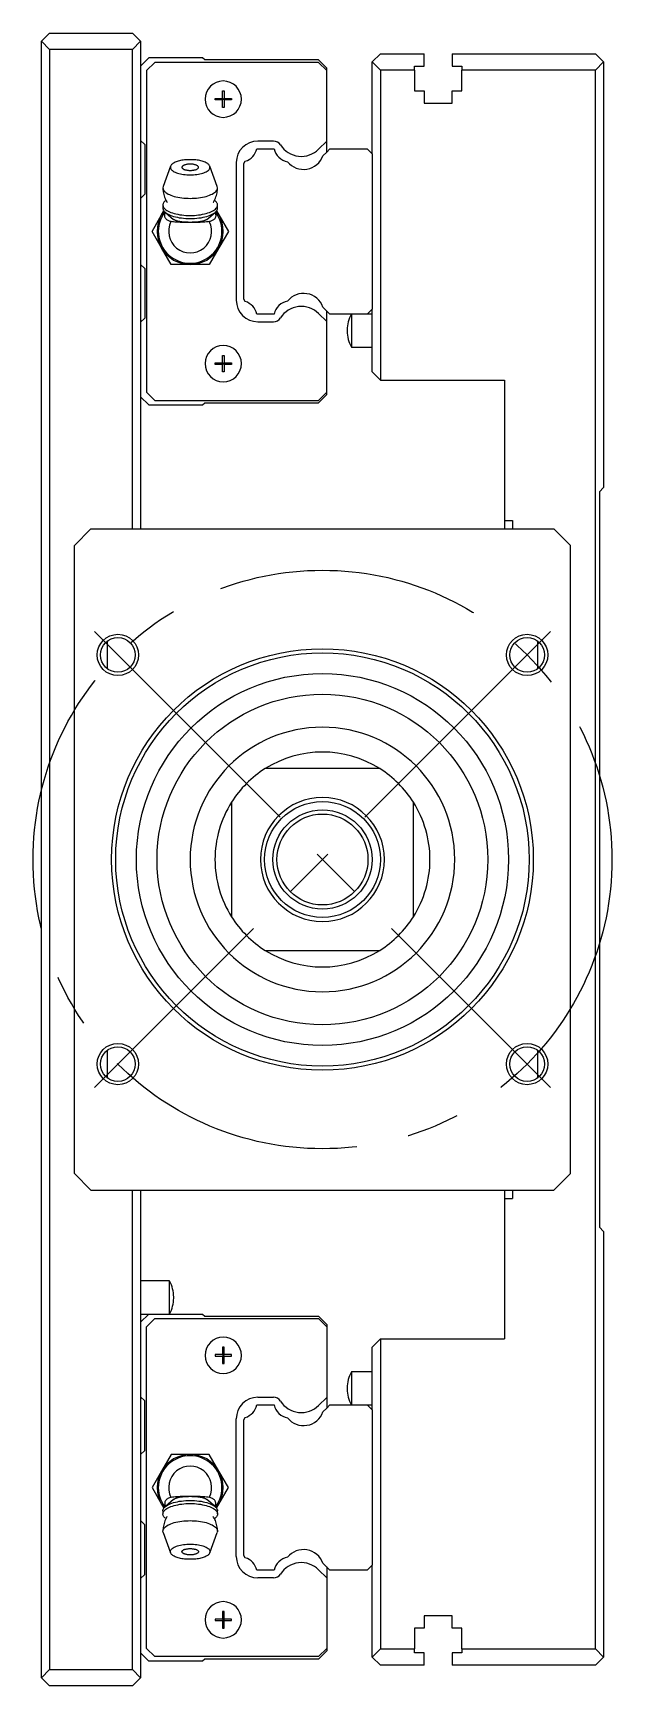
# Model space of a CAD drawing. Extents: x -10 to 959, y -321 to 120.
# Drawn here: x 888.8 to 958.8, y -100 to 100 of the extents above; entities that cross this region are included whole.
import ezdxf

# ---------------------------------------------------------------- set-up
doc = ezdxf.new("R2010")
doc.units = 0
doc.linetypes.add('CENTER', pattern=[50.8, 31.75, -6.35, 6.35, -6.35])
doc.layers.get('0').update_dxf_attribs({"linetype": 'CONTINUOUS'})
doc.layers.add('CENTER', color=1, linetype='CENTER')

msp = doc.modelspace()

# ---------------------------------------------------------------- linework, layer by layer
at = {"color": 7, "linetype": 'CONTINUOUS'}
for p, q in [((890.82, 100), (889.82, 99)), ((889.82, -99), (889.82, 99)), ((889.82, 99), (890.82, 98)), ((890.82, 100), (900.82, 100)), ((900.82, 98), (890.82, 98)), ((890.82, 98), (890.82, -98)), ((901.82, 99), (900.82, 100)), ((900.82, 98), (901.82, 99)), ((900.82, 40), (900.82, 98)), ((901.82, 99), (901.82, 40)), ((902.82, 97), (901.82, 96)), ((903.52, 96.45), (902.52, 95.45)), ((909.32, 97), (902.82, 97)), ((923.32, 96.45), (903.52, 96.45)), ((909.57, 96.75), (909.32, 97)), ((923.32, 96.75), (909.57, 96.75)), ((924.32, 95.75), (923.32, 96.75)), ((924.32, 95.45), (923.32, 96.45)), ((929.81, 96.5), (930.81, 97.5)), ((929.81, 85.4), (929.81, 96.5)), ((930.81, 95.5), (929.81, 96.5)), ((930.81, 97.5), (936.11, 97.5)), ((934.96, 96), (936.11, 96)), ((934.96, 95.5), (934.96, 96)), ((936.11, 96), (936.11, 97.5)), ((939.51, 97.5), (956.81, 97.5)), ((939.51, 97.5), (939.51, 96)), ((939.51, 96), (940.66, 96)), ((940.66, 96), (940.66, 95.5)), ((956.81, 97.5), (957.81, 96.5)), ((957.81, 96.5), (956.81, 95.5)), ((957.81, 96.5), (957.81, 45)), ((902.52, 95.45), (902.52, 56.55)), ((924.32, 95.45), (924.32, 95.75)), ((924.32, 86.92), (924.32, 95.45)), ((930.81, 95.5), (930.81, 58)), ((934.96, 95.5), (930.81, 95.5)), ((934.96, 95.5), (934.96, 93)), ((940.66, 93), (940.66, 95.5)), ((956.81, 95.5), (940.66, 95.5)), ((956.81, -95.5), (956.81, 95.5)), ((910.82, 92.1), (911.71, 92.1)), ((910.82, 91.9), (910.82, 92.1)), ((911.71, 92.1), (911.71, 93)), ((911.71, 93), (911.91, 93)), ((911.71, 92.1), (911.81, 92)), ((911.91, 92.1), (911.81, 92)), ((911.91, 93), (911.91, 92.1)), ((911.91, 92.1), (912.81, 92.1)), ((912.81, 92.1), (912.81, 91.9)), ((934.96, 93), (936.11, 93)), ((936.11, 93), (936.11, 91.5)), ((939.51, 93), (940.66, 93)), ((939.51, 91.5), (939.51, 93)), ((911.71, 91.9), (910.82, 91.9)), ((911.71, 91.9), (911.81, 92)), ((911.71, 91), (911.71, 91.9)), ((911.91, 91), (911.71, 91)), ((911.91, 91.9), (911.81, 92)), ((911.91, 91.9), (911.91, 91)), ((912.81, 91.9), (911.91, 91.9)), ((936.11, 91.5), (939.51, 91.5)), ((901.82, 87), (902.32, 86.5)), ((902.32, 86.5), (902.32, 80.5)), ((915.88, 86), (917.95, 86)), ((917.9, 86.93), (915.99, 86.93)), ((924.32, 86.92), (923.35, 85.95)), ((924.32, 85.6), (924.32, 86.92)), ((924.32, 85.6), (924.72, 86)), ((924.72, 86), (929.22, 86)), ((929.22, 86), (929.81, 85.4)), ((905.51, 84.02), (905.47, 83.95)), ((905.56, 84.08), (905.51, 84.02)), ((905.63, 84.14), (905.56, 84.08)), ((905.7, 84.2), (905.63, 84.14)), ((905.79, 84.25), (905.7, 84.2)), ((905.89, 84.31), (905.79, 84.25)), ((906, 84.36), (905.89, 84.31)), ((906.11, 84.41), (906, 84.36)), ((906.24, 84.45), (906.11, 84.41)), ((906.37, 84.49), (906.24, 84.45)), ((906.51, 84.53), (906.37, 84.49)), ((906.66, 84.57), (906.51, 84.53)), ((906.82, 84.6), (906.66, 84.57)), ((906.97, 84.62), (906.82, 84.6)), ((907.14, 84.64), (906.97, 84.62)), ((907.05, 84.01), (907, 83.98)), ((907.11, 84.03), (907.05, 84.01)), ((907.17, 84.05), (907.11, 84.03)), ((907.3, 84.66), (907.14, 84.64)), ((907.24, 84.07), (907.17, 84.05)), ((907.32, 84.09), (907.24, 84.07)), ((907.47, 84.67), (907.3, 84.66)), ((907.39, 84.11), (907.32, 84.09)), ((907.47, 84.12), (907.39, 84.11)), ((907.64, 84.68), (907.47, 84.67)), ((907.56, 84.13), (907.47, 84.12)), ((907.64, 84.14), (907.56, 84.13)), ((907.81, 84.68), (907.64, 84.68)), ((907.73, 84.14), (907.64, 84.14)), ((907.81, 84.14), (907.73, 84.14)), ((907.99, 84.68), (907.81, 84.68)), ((907.9, 84.14), (907.81, 84.14)), ((907.99, 84.14), (907.9, 84.14)), ((908.16, 84.67), (907.99, 84.68)), ((908.07, 84.13), (907.99, 84.14)), ((908.16, 84.12), (908.07, 84.13)), ((908.33, 84.66), (908.16, 84.67)), ((908.24, 84.11), (908.16, 84.12)), ((908.31, 84.09), (908.24, 84.11)), ((908.39, 84.07), (908.31, 84.09)), ((908.49, 84.64), (908.33, 84.66)), ((908.46, 84.05), (908.39, 84.07)), ((908.52, 84.03), (908.46, 84.05)), ((908.66, 84.62), (908.49, 84.64)), ((908.58, 84.01), (908.52, 84.03)), ((908.63, 83.98), (908.58, 84.01)), ((908.81, 84.6), (908.66, 84.62)), ((908.97, 84.57), (908.81, 84.6)), ((909.12, 84.53), (908.97, 84.57)), ((909.26, 84.49), (909.12, 84.53)), ((909.39, 84.45), (909.26, 84.49)), ((909.52, 84.41), (909.39, 84.45)), ((909.63, 84.36), (909.52, 84.41)), ((909.74, 84.31), (909.63, 84.36)), ((909.84, 84.25), (909.74, 84.31)), ((909.93, 84.2), (909.84, 84.25)), ((910, 84.14), (909.93, 84.2)), ((910.07, 84.08), (910, 84.14)), ((910.12, 84.02), (910.07, 84.08)), ((910.16, 83.95), (910.12, 84.02)), ((913.39, 84.33), (913.39, 67.67)), ((914.31, 84.2), (914.48, 84.48)), ((914.31, 67.8), (914.31, 84.2)), ((923.87, 85.15), (924.32, 85.6)), ((929.81, 85.4), (929.81, 66.6)), ((905.44, 83.89), (904.55, 81.44)), ((905.44, 83.89), (905.42, 83.81)), ((905.42, 83.81), (905.42, 83.73)), ((905.42, 83.73), (905.43, 83.65)), ((905.43, 83.65), (905.46, 83.58)), ((905.47, 83.95), (905.44, 83.89)), ((905.46, 83.58), (905.51, 83.5)), ((905.51, 83.5), (905.58, 83.42)), ((905.58, 83.42), (905.66, 83.35)), ((905.66, 83.35), (905.76, 83.28)), ((905.76, 83.28), (905.88, 83.22)), ((905.88, 83.22), (906, 83.16)), ((906, 83.16), (906.15, 83.1)), ((906.15, 83.1), (906.3, 83.05)), ((906.3, 83.05), (906.46, 83)), ((906.46, 83), (906.64, 82.96)), ((906.64, 82.96), (906.82, 82.92)), ((906.83, 83.83), (906.82, 83.79)), ((906.82, 83.79), (906.82, 83.76)), ((906.82, 83.76), (906.82, 83.73)), ((906.82, 83.73), (906.83, 83.69)), ((906.82, 82.92), (907.01, 82.9)), ((906.85, 83.86), (906.83, 83.83)), ((906.83, 83.69), (906.85, 83.66)), ((906.88, 83.89), (906.85, 83.86)), ((906.85, 83.66), (906.88, 83.63)), ((906.91, 83.92), (906.88, 83.89)), ((906.88, 83.63), (906.91, 83.6)), ((906.95, 83.95), (906.91, 83.92)), ((906.91, 83.6), (906.95, 83.57)), ((907, 83.98), (906.95, 83.95)), ((906.95, 83.57), (907, 83.54)), ((907, 83.54), (907.05, 83.51)), ((907.01, 82.9), (907.21, 82.87)), ((907.05, 83.51), (907.11, 83.49)), ((907.11, 83.49), (907.17, 83.47)), ((907.17, 83.47), (907.24, 83.45)), ((907.21, 82.87), (907.41, 82.86)), ((907.24, 83.45), (907.32, 83.43)), ((907.32, 83.43), (907.39, 83.41)), ((907.39, 83.41), (907.47, 83.4)), ((907.41, 82.86), (907.61, 82.85)), ((907.47, 83.4), (907.56, 83.39)), ((907.56, 83.39), (907.64, 83.38)), ((907.61, 82.85), (907.81, 82.84)), ((907.64, 83.38), (907.73, 83.38)), ((907.73, 83.38), (907.81, 83.38)), ((907.81, 83.38), (907.9, 83.38)), ((907.81, 82.84), (908.02, 82.85)), ((907.9, 83.38), (907.99, 83.38)), ((907.99, 83.38), (908.07, 83.39)), ((908.02, 82.85), (908.22, 82.86)), ((908.07, 83.39), (908.16, 83.4)), ((908.16, 83.4), (908.24, 83.41)), ((908.22, 82.86), (908.42, 82.87)), ((908.24, 83.41), (908.31, 83.43)), ((908.31, 83.43), (908.39, 83.45)), ((908.39, 83.45), (908.46, 83.47)), ((908.42, 82.87), (908.62, 82.9)), ((908.46, 83.47), (908.52, 83.49)), ((908.52, 83.49), (908.58, 83.51)), ((908.58, 83.51), (908.63, 83.54)), ((908.62, 82.9), (908.81, 82.92)), ((908.68, 83.95), (908.63, 83.98)), ((908.63, 83.54), (908.68, 83.57)), ((908.72, 83.92), (908.68, 83.95)), ((908.68, 83.57), (908.72, 83.6)), ((908.75, 83.89), (908.72, 83.92)), ((908.72, 83.6), (908.75, 83.63)), ((908.78, 83.86), (908.75, 83.89)), ((908.75, 83.63), (908.78, 83.66)), ((908.8, 83.83), (908.78, 83.86)), ((908.78, 83.66), (908.8, 83.69)), ((908.81, 83.79), (908.8, 83.83)), ((908.8, 83.69), (908.81, 83.73)), ((908.81, 83.76), (908.81, 83.79)), ((908.81, 83.73), (908.81, 83.76)), ((908.81, 82.92), (908.99, 82.96)), ((908.99, 82.96), (909.17, 83)), ((909.17, 83), (909.33, 83.05)), ((909.33, 83.05), (909.48, 83.1)), ((909.48, 83.1), (909.63, 83.16)), ((909.63, 83.16), (909.75, 83.22)), ((909.75, 83.22), (909.87, 83.28)), ((909.87, 83.28), (909.97, 83.35)), ((909.97, 83.35), (910.05, 83.42)), ((910.05, 83.42), (910.12, 83.5)), ((910.12, 83.5), (910.17, 83.58)), ((910.19, 83.89), (910.16, 83.95)), ((910.17, 83.58), (910.2, 83.65)), ((910.21, 83.81), (910.19, 83.89)), ((911.08, 81.44), (910.19, 83.89)), ((910.2, 83.65), (910.21, 83.73)), ((910.21, 83.73), (910.21, 83.81)), ((902.32, 80.5), (901.82, 80)), ((904.55, 81.44), (904.51, 81.27)), ((904.51, 81.27), (904.53, 81.17)), ((904.51, 81.27), (904.51, 81.26)), ((904.51, 81.26), (904.52, 81.09)), ((904.52, 81.09), (904.53, 80.93)), ((904.53, 81.17), (904.56, 81.07)), ((904.53, 80.93), (904.55, 80.77)), ((904.55, 80.77), (904.58, 80.61)), ((904.56, 81.07), (904.61, 80.97)), ((904.58, 80.61), (904.62, 80.45)), ((904.61, 80.97), (904.68, 80.88)), ((904.62, 80.45), (904.66, 80.3)), ((904.66, 80.3), (904.71, 80.14)), ((904.68, 80.88), (904.77, 80.78)), ((904.71, 80.14), (904.77, 80)), ((904.77, 80.78), (904.87, 80.69)), ((904.87, 80.69), (905, 80.61)), ((905, 80.61), (905.15, 80.52)), ((905.15, 80.52), (905.31, 80.45)), ((905.31, 80.45), (905.48, 80.37)), ((905.48, 80.37), (905.67, 80.31)), ((905.67, 80.31), (905.88, 80.24)), ((905.88, 80.24), (906.09, 80.19)), ((906.09, 80.19), (906.32, 80.14)), ((906.32, 80.14), (906.55, 80.1)), ((906.55, 80.1), (906.8, 80.07)), ((906.8, 80.07), (907.04, 80.04)), ((907.04, 80.04), (907.3, 80.02)), ((907.3, 80.02), (907.56, 80.01)), ((907.56, 80.01), (907.81, 80)), ((907.81, 80), (908.07, 80.01)), ((908.07, 80.01), (908.33, 80.02)), ((908.33, 80.02), (908.59, 80.04)), ((908.59, 80.04), (908.83, 80.07)), ((908.83, 80.07), (909.08, 80.1)), ((909.08, 80.1), (909.31, 80.14)), ((909.31, 80.14), (909.54, 80.19)), ((909.54, 80.19), (909.75, 80.24)), ((909.75, 80.24), (909.96, 80.31)), ((909.96, 80.31), (910.15, 80.37)), ((910.15, 80.37), (910.32, 80.45)), ((910.32, 80.45), (910.48, 80.52)), ((910.48, 80.52), (910.63, 80.61)), ((910.63, 80.61), (910.76, 80.69)), ((910.76, 80.69), (910.86, 80.78)), ((910.8, 79.85), (910.87, 80.01)), ((910.86, 80.78), (910.95, 80.88)), ((910.87, 80.01), (910.93, 80.17)), ((910.93, 80.17), (910.98, 80.33)), ((910.95, 80.88), (911.02, 80.97)), ((910.98, 80.33), (911.02, 80.49)), ((911.02, 80.97), (911.07, 81.07)), ((911.02, 80.49), (911.06, 80.65)), ((911.06, 80.65), (911.08, 80.82)), ((911.07, 81.07), (911.1, 81.17)), ((911.11, 81.27), (911.08, 81.44)), ((911.08, 80.82), (911.1, 80.98)), ((911.1, 81.17), (911.11, 81.27)), ((911.1, 80.98), (911.11, 81.15)), ((911.11, 81.15), (911.11, 81.27)), ((904.35, 78), (904.63, 78.49)), ((904.53, 79.33), (904.52, 79.26)), ((904.52, 79.26), (904.51, 79.19)), ((904.51, 79.19), (904.53, 79.09)), ((904.51, 79.19), (904.51, 78.82)), ((904.51, 78.82), (904.52, 78.75)), ((904.52, 78.75), (904.53, 78.69)), ((904.56, 79.39), (904.53, 79.33)), ((904.53, 79.09), (904.56, 78.99)), ((904.53, 78.69), (904.56, 78.62)), ((904.59, 79.46), (904.56, 79.39)), ((904.56, 78.99), (904.61, 78.9)), ((904.56, 78.62), (904.59, 78.55)), ((904.63, 79.52), (904.59, 79.46)), ((904.59, 78.55), (904.63, 78.49)), ((904.61, 78.9), (904.68, 78.8)), ((904.68, 79.59), (904.63, 79.52)), ((904.63, 78.49), (904.68, 78.42)), ((904.74, 79.65), (904.68, 79.59)), ((904.68, 78.8), (904.77, 78.71)), ((904.68, 78.42), (904.74, 78.36)), ((904.73, 77.98), (904.74, 78.05)), ((904.81, 79.71), (904.74, 79.65)), ((904.74, 78.36), (904.81, 78.3)), ((904.74, 78.05), (904.75, 78.12)), ((904.75, 78.12), (904.78, 78.2)), ((904.77, 80), (904.83, 79.85)), ((904.77, 78.71), (904.87, 78.62)), ((904.78, 78.2), (904.81, 78.27)), ((904.88, 79.77), (904.81, 79.71)), ((904.81, 78.3), (904.93, 78.21)), ((904.81, 78.3), (905.81, 77.46)), ((904.81, 78.27), (904.81, 78.29)), ((904.83, 79.85), (904.9, 79.71)), ((904.87, 78.62), (905, 78.53)), ((904.9, 79.71), (904.98, 79.57)), ((904.93, 78.21), (905.07, 78.12)), ((904.98, 79.57), (905.02, 79.51)), ((905, 78.53), (905.15, 78.45)), ((905.07, 78.12), (905.23, 78.03)), ((905.15, 78.45), (905.31, 78.37)), ((905.23, 78.03), (905.41, 77.96)), ((905.31, 78.37), (905.48, 78.3)), ((905.48, 78.3), (905.67, 78.23)), ((905.67, 78.23), (905.88, 78.17)), ((905.88, 78.17), (906.09, 78.11)), ((906.09, 78.11), (906.32, 78.07)), ((906.32, 78.07), (906.55, 78.02)), ((906.55, 78.02), (906.8, 77.99)), ((908.83, 77.99), (909.08, 78.02)), ((909.08, 78.02), (909.31, 78.07)), ((909.31, 78.07), (909.54, 78.11)), ((909.54, 78.11), (909.75, 78.17)), ((909.75, 78.17), (909.96, 78.23)), ((909.82, 77.46), (910.82, 78.3)), ((909.96, 78.23), (910.15, 78.3)), ((910.15, 78.3), (910.32, 78.37)), ((910.22, 77.96), (910.4, 78.03)), ((910.32, 78.37), (910.48, 78.45)), ((910.4, 78.03), (910.56, 78.12)), ((910.48, 78.45), (910.63, 78.53)), ((910.56, 78.12), (910.7, 78.21)), ((910.61, 79.52), (910.63, 79.55)), ((910.63, 79.55), (910.72, 79.7)), ((910.63, 78.53), (910.76, 78.62)), ((910.7, 78.21), (910.82, 78.3)), ((910.72, 79.7), (910.8, 79.85)), ((910.82, 79.71), (910.75, 79.77)), ((910.76, 78.62), (910.86, 78.71)), ((910.89, 79.65), (910.82, 79.71)), ((910.82, 78.3), (910.89, 78.36)), ((910.82, 78.29), (910.82, 78.27)), ((910.82, 78.27), (910.85, 78.2)), ((910.85, 78.2), (910.88, 78.12)), ((910.86, 78.71), (910.95, 78.8)), ((910.88, 78.12), (910.89, 78.05)), ((910.95, 79.59), (910.89, 79.65)), ((910.89, 78.36), (910.95, 78.42)), ((910.89, 78.05), (910.9, 77.98)), ((911, 79.52), (910.95, 79.59)), ((910.95, 78.8), (911.02, 78.9)), ((910.95, 78.42), (911, 78.49)), ((911.04, 79.46), (911, 79.52)), ((911, 78.49), (911.04, 78.55)), ((911, 78.49), (911.28, 78)), ((911.02, 78.9), (911.07, 78.99)), ((911.07, 79.39), (911.04, 79.46)), ((911.04, 78.55), (911.07, 78.62)), ((911.1, 79.33), (911.07, 79.39)), ((911.07, 78.99), (911.1, 79.09)), ((911.07, 78.62), (911.1, 78.69)), ((911.11, 79.26), (911.1, 79.33)), ((911.1, 79.09), (911.11, 79.19)), ((911.1, 78.69), (911.11, 78.75)), ((911.11, 79.19), (911.11, 79.26)), ((911.11, 78.82), (911.11, 79.19)), ((911.11, 78.75), (911.11, 78.82)), ((903.2, 76), (904.35, 78)), ((904.73, 77.91), (904.73, 77.98)), ((904.73, 77.84), (904.73, 77.91)), ((904.74, 77.78), (904.73, 77.84)), ((904.76, 77.72), (904.74, 77.78)), ((904.78, 77.66), (904.76, 77.72)), ((904.81, 77.61), (904.78, 77.66)), ((904.85, 77.55), (904.81, 77.61)), ((904.89, 77.5), (904.85, 77.55)), ((904.94, 77.46), (904.89, 77.5)), ((904.99, 77.41), (904.94, 77.46)), ((905.06, 77.36), (904.99, 77.41)), ((905.14, 77.32), (905.06, 77.36)), ((905.22, 77.28), (905.14, 77.32)), ((905.31, 77.24), (905.22, 77.28)), ((905.4, 77.21), (905.31, 77.24)), ((905.5, 77.18), (905.4, 77.21)), ((905.41, 77.96), (905.6, 77.88)), ((905.66, 77.16), (905.5, 77.18)), ((905.6, 77.88), (905.81, 77.82)), ((905.81, 77.15), (905.66, 77.16)), ((905.81, 77.82), (906.03, 77.76)), ((905.81, 77.46), (905.81, 77.46)), ((905.86, 77.42), (905.81, 77.46)), ((905.96, 77.13), (905.81, 77.15)), ((905.91, 77.39), (905.86, 77.42)), ((905.97, 77.35), (905.91, 77.39)), ((906.12, 77.12), (905.96, 77.13)), ((906.03, 77.32), (905.97, 77.35)), ((906.03, 77.76), (906.26, 77.71)), ((906.1, 77.3), (906.03, 77.32)), ((906.17, 77.27), (906.1, 77.3)), ((906.29, 77.11), (906.12, 77.12)), ((906.25, 77.25), (906.17, 77.27)), ((906.32, 77.23), (906.25, 77.25)), ((906.26, 77.71), (906.5, 77.66)), ((906.45, 77.1), (906.29, 77.11)), ((906.41, 77.21), (906.32, 77.23)), ((906.49, 77.19), (906.41, 77.21)), ((906.61, 77.09), (906.45, 77.1)), ((906.57, 77.18), (906.49, 77.19)), ((906.5, 77.66), (906.76, 77.63)), ((906.65, 77.16), (906.57, 77.18)), ((906.79, 77.09), (906.61, 77.09)), ((906.73, 77.15), (906.65, 77.16)), ((906.81, 77.14), (906.73, 77.15)), ((906.76, 77.63), (907.01, 77.6)), ((906.96, 77.08), (906.79, 77.09)), ((906.8, 77.99), (907.04, 77.96)), ((906.89, 77.13), (906.81, 77.14)), ((906.98, 77.13), (906.89, 77.13)), ((907.13, 77.08), (906.96, 77.08)), ((907.07, 77.12), (906.98, 77.13)), ((907.01, 77.6), (907.28, 77.58)), ((907.04, 77.96), (907.3, 77.94)), ((907.16, 77.11), (907.07, 77.12)), ((907.29, 77.08), (907.13, 77.08)), ((907.25, 77.11), (907.16, 77.11)), ((907.34, 77.1), (907.25, 77.11)), ((907.28, 77.58), (907.55, 77.56)), ((907.47, 77.07), (907.29, 77.08)), ((907.3, 77.94), (907.56, 77.93)), ((907.42, 77.1), (907.34, 77.1)), ((907.5, 77.1), (907.42, 77.1)), ((907.64, 77.07), (907.47, 77.07)), ((907.58, 77.1), (907.5, 77.1)), ((907.55, 77.56), (907.81, 77.56)), ((907.56, 77.93), (907.81, 77.93)), ((907.66, 77.09), (907.58, 77.1)), ((907.81, 77.07), (907.64, 77.07)), ((907.74, 77.09), (907.66, 77.09)), ((907.81, 77.09), (907.74, 77.09)), ((907.81, 77.93), (908.07, 77.93)), ((907.81, 77.56), (908.08, 77.56)), ((907.89, 77.09), (907.81, 77.09)), ((908.02, 77.07), (907.81, 77.07)), ((907.97, 77.09), (907.89, 77.09)), ((908.05, 77.1), (907.97, 77.09)), ((908.22, 77.07), (908.02, 77.07)), ((908.13, 77.1), (908.05, 77.1)), ((908.07, 77.93), (908.33, 77.94)), ((908.08, 77.56), (908.35, 77.58)), ((908.21, 77.1), (908.13, 77.1)), ((908.29, 77.1), (908.21, 77.1)), ((908.42, 77.08), (908.22, 77.07)), ((908.38, 77.11), (908.29, 77.1)), ((908.33, 77.94), (908.59, 77.96)), ((908.35, 77.58), (908.62, 77.6)), ((908.47, 77.11), (908.38, 77.11)), ((908.61, 77.08), (908.42, 77.08)), ((908.56, 77.12), (908.47, 77.11)), ((908.65, 77.13), (908.56, 77.12)), ((908.59, 77.96), (908.83, 77.99)), ((908.81, 77.09), (908.61, 77.08)), ((908.62, 77.6), (908.87, 77.63)), ((908.74, 77.13), (908.65, 77.13)), ((908.82, 77.14), (908.74, 77.13)), ((909.02, 77.09), (908.81, 77.09)), ((908.9, 77.15), (908.82, 77.14)), ((908.87, 77.63), (909.13, 77.66)), ((908.98, 77.16), (908.9, 77.15)), ((909.06, 77.18), (908.98, 77.16)), ((909.2, 77.1), (909.02, 77.09)), ((909.14, 77.19), (909.06, 77.18)), ((909.13, 77.66), (909.37, 77.71)), ((909.22, 77.21), (909.14, 77.19)), ((909.39, 77.11), (909.2, 77.1)), ((909.31, 77.23), (909.22, 77.21)), ((909.38, 77.25), (909.31, 77.23)), ((909.37, 77.71), (909.6, 77.76)), ((909.46, 77.27), (909.38, 77.25)), ((909.6, 77.13), (909.39, 77.11)), ((909.53, 77.3), (909.46, 77.27)), ((909.6, 77.32), (909.53, 77.3)), ((909.6, 77.76), (909.82, 77.82)), ((909.66, 77.35), (909.6, 77.32)), ((909.77, 77.14), (909.6, 77.13)), ((909.72, 77.39), (909.66, 77.35)), ((909.77, 77.42), (909.72, 77.39)), ((909.82, 77.46), (909.77, 77.42)), ((909.95, 77.16), (909.77, 77.14)), ((909.82, 77.82), (910.03, 77.88)), ((909.82, 77.46), (909.82, 77.46)), ((910.13, 77.18), (909.95, 77.16)), ((910.03, 77.88), (910.22, 77.96)), ((910.23, 77.21), (910.13, 77.18)), ((910.32, 77.24), (910.23, 77.21)), ((910.41, 77.28), (910.32, 77.24)), ((910.49, 77.32), (910.41, 77.28)), ((910.57, 77.36), (910.49, 77.32)), ((910.64, 77.41), (910.57, 77.36)), ((910.69, 77.46), (910.64, 77.41)), ((910.74, 77.5), (910.69, 77.46)), ((910.78, 77.55), (910.74, 77.5)), ((910.82, 77.61), (910.78, 77.55)), ((910.85, 77.66), (910.82, 77.61)), ((910.87, 77.72), (910.85, 77.66)), ((910.89, 77.78), (910.87, 77.72)), ((910.9, 77.84), (910.89, 77.78)), ((910.9, 77.98), (910.9, 77.91)), ((910.9, 77.91), (910.9, 77.84)), ((911.28, 78), (912.43, 76)), ((904.35, 74), (903.2, 76)), ((912.43, 76), (911.28, 74)), ((905.51, 72), (904.35, 74)), ((911.28, 74), (910.12, 72)), ((901.82, 72), (902.32, 71.5)), ((902.32, 71.5), (902.32, 65.5)), ((907.81, 72), (905.51, 72)), ((910.12, 72), (907.81, 72)), ((914.48, 67.52), (914.31, 67.8)), ((917.95, 66), (915.88, 66)), ((923.35, 66.05), (924.32, 65.08)), ((924.72, 66), (923.87, 66.85)), ((924.32, 65.08), (924.32, 66.4)), ((929.22, 66), (924.72, 66)), ((927.31, 66), (927.31, 62)), ((929.81, 66.6), (929.22, 66)), ((929.81, 66), (929.22, 66)), ((929.81, 59), (929.81, 66.6)), ((902.32, 65.5), (901.82, 65)), ((915.99, 65.07), (917.9, 65.07)), ((924.32, 56.55), (924.32, 65.08)), ((926.81, 64.06), (926.81, 63.94)), ((927.31, 62), (929.81, 62)), ((910.82, 59.9), (910.82, 60.1)), ((910.82, 60.1), (911.71, 60.1)), ((911.71, 60.1), (911.71, 61)), ((911.71, 61), (911.91, 61)), ((911.71, 60.1), (911.81, 60)), ((911.91, 60.1), (911.81, 60)), ((911.91, 61), (911.91, 60.1)), ((911.91, 60.1), (912.81, 60.1)), ((912.81, 60.1), (912.81, 59.9)), ((911.71, 59.9), (910.82, 59.9)), ((911.71, 59.9), (911.81, 60)), ((911.71, 59), (911.71, 59.9)), ((911.91, 59), (911.71, 59)), ((911.91, 59.9), (911.81, 60)), ((912.81, 59.9), (911.91, 59.9)), ((911.91, 59.9), (911.91, 59)), ((929.81, 59), (930.81, 58)), ((930.81, 58), (945.81, 58)), ((945.81, 58), (945.81, 41)), ((902.52, 56.55), (903.52, 55.55)), ((923.32, 55.55), (924.32, 56.55)), ((923.32, 55.25), (924.32, 56.25)), ((924.32, 56.25), (924.32, 56.55)), ((901.82, 56), (902.82, 55)), ((902.82, 55), (909.32, 55)), ((903.52, 55.55), (923.32, 55.55)), ((909.32, 55), (909.57, 55.25)), ((909.57, 55.25), (923.32, 55.25)), ((957.31, 44.5), (957.81, 45)), ((957.31, 44.5), (957.31, -44.5)), ((895.81, 40), (893.81, 38)), ((895.81, 40), (951.81, 40)), ((945.81, 41), (945.81, 40)), ((945.81, 41), (946.81, 41)), ((946.81, 41), (946.81, 40)), ((953.81, 38), (951.81, 40)), ((893.81, -38), (893.81, 38)), ((953.81, -38), (953.81, 38)), ((897.81, 23.06), (897.81, 26.44)), ((949.81, 26.44), (949.81, 23.06)), ((930.74, 11), (916.89, 11)), ((912.81, 6.93), (912.81, -6.93)), ((934.81, -6.93), (934.81, 6.93)), ((916.89, -11), (930.74, -11)), ((897.81, -26.44), (897.81, -23.06)), ((949.81, -23.06), (949.81, -26.44)), ((893.81, -38), (895.81, -40)), ((951.81, -40), (953.81, -38)), ((895.81, -40), (951.81, -40)), ((900.82, -98), (900.82, -40)), ((901.82, -40), (901.82, -99)), ((945.81, -40), (945.81, -41)), ((945.81, -41), (946.81, -41)), ((945.81, -41), (945.81, -58)), ((946.81, -40), (946.81, -41)), ((957.81, -45), (957.31, -44.5)), ((957.81, -45), (957.81, -96.5)), ((905.32, -51), (901.82, -51)), ((905.32, -53), (905.32, -51)), ((905.32, -55), (905.32, -53)), ((905.82, -53.06), (905.82, -52.94)), ((901.82, -55), (902.82, -55)), ((901.82, -56), (902.82, -55)), ((902.52, -56.55), (903.52, -55.55)), ((902.82, -55), (909.32, -55)), ((903.52, -55.55), (923.32, -55.55)), ((909.32, -55), (909.57, -55.25)), ((909.57, -55.25), (923.32, -55.25)), ((923.32, -55.25), (924.32, -56.25)), ((923.32, -55.55), (924.32, -56.55)), ((902.52, -95.45), (902.52, -56.55)), ((924.32, -56.25), (924.32, -56.55)), ((924.32, -56.55), (924.32, -65.08)), ((911.71, -59.9), (910.82, -59.9)), ((910.82, -59.9), (910.82, -60.1)), ((911.71, -59), (911.71, -59.9)), ((911.91, -59), (911.71, -59)), ((911.71, -59.9), (911.81, -60)), ((911.91, -59.9), (911.81, -60)), ((911.91, -59.9), (911.91, -59)), ((912.81, -59.9), (911.91, -59.9)), ((912.81, -60.1), (912.81, -59.9)), ((930.81, -58), (929.81, -59)), ((929.81, -66.6), (929.81, -59)), ((930.81, -58), (945.81, -58)), ((930.81, -58), (930.81, -95.5)), ((910.82, -60.1), (911.71, -60.1)), ((911.71, -60.1), (911.81, -60)), ((911.71, -60.1), (911.71, -61)), ((911.71, -61), (911.91, -61)), ((911.91, -60.1), (911.81, -60)), ((911.91, -60.1), (912.81, -60.1)), ((911.91, -61), (911.91, -60.1)), ((926.81, -63.94), (926.81, -64.06)), ((929.81, -62), (927.31, -62)), ((927.31, -62), (927.31, -66)), ((902.32, -65.5), (901.82, -65)), ((902.32, -71.5), (902.32, -65.5)), ((915.99, -65.07), (917.9, -65.07)), ((923.35, -66.05), (924.32, -65.08)), ((924.32, -65.08), (924.32, -66.4)), ((913.39, -84.33), (913.39, -67.67)), ((914.31, -67.8), (914.48, -67.52)), ((914.31, -84.2), (914.31, -67.8)), ((915.88, -66), (917.95, -66)), ((923.87, -66.85), (924.32, -66.4)), ((924.32, -66.4), (924.72, -66)), ((924.72, -66), (929.22, -66)), ((929.22, -66), (929.81, -66)), ((929.22, -66), (929.81, -66.6)), ((929.81, -66.6), (929.81, -85.4)), ((901.82, -72), (902.32, -71.5)), ((905.51, -72), (904.35, -74)), ((907.81, -72), (905.51, -72)), ((910.12, -72), (907.81, -72)), ((911.28, -74), (910.12, -72)), ((904.35, -74), (903.2, -76)), ((903.2, -76), (904.35, -78)), ((912.43, -76), (911.28, -74)), ((911.28, -78), (912.43, -76)), ((904.74, -77.78), (904.73, -77.85)), ((904.73, -77.85), (904.73, -77.91)), ((904.73, -77.91), (904.73, -77.98)), ((904.73, -77.98), (904.74, -78.05)), ((904.76, -77.72), (904.74, -77.78)), ((904.78, -77.66), (904.76, -77.72)), ((904.81, -77.61), (904.78, -77.66)), ((905.81, -77.46), (904.81, -78.3)), ((904.85, -77.55), (904.81, -77.61)), ((904.89, -77.5), (904.85, -77.55)), ((904.94, -77.46), (904.89, -77.5)), ((904.99, -77.41), (904.94, -77.46)), ((905.06, -77.36), (904.99, -77.41)), ((905.13, -77.32), (905.06, -77.36)), ((905.21, -77.28), (905.13, -77.32)), ((905.3, -77.24), (905.21, -77.28)), ((905.23, -78.03), (905.41, -77.96)), ((905.4, -77.21), (905.3, -77.24)), ((905.5, -77.18), (905.4, -77.21)), ((905.41, -77.96), (905.6, -77.88)), ((905.67, -77.16), (905.5, -77.18)), ((905.6, -77.88), (905.81, -77.82)), ((905.85, -77.14), (905.67, -77.16)), ((905.84, -77.44), (905.81, -77.46)), ((905.81, -77.82), (906.03, -77.76)), ((905.89, -77.4), (905.84, -77.44)), ((906.03, -77.13), (905.85, -77.14)), ((905.93, -77.38), (905.89, -77.4)), ((905.97, -77.36), (905.93, -77.38)), ((906.01, -77.33), (905.97, -77.36)), ((906.06, -77.31), (906.01, -77.33)), ((906.22, -77.11), (906.03, -77.13)), ((906.03, -77.76), (906.26, -77.71)), ((906.11, -77.29), (906.06, -77.31)), ((906.17, -77.27), (906.11, -77.29)), ((906.2, -77.26), (906.17, -77.27)), ((906.23, -77.25), (906.2, -77.26)), ((906.41, -77.1), (906.22, -77.11)), ((906.26, -77.24), (906.23, -77.25)), ((906.3, -77.23), (906.26, -77.24)), ((906.26, -77.71), (906.5, -77.66)), ((906.34, -77.22), (906.3, -77.23)), ((906.39, -77.21), (906.34, -77.22)), ((906.44, -77.2), (906.39, -77.21)), ((906.61, -77.09), (906.41, -77.1)), ((906.49, -77.19), (906.44, -77.2)), ((906.57, -77.17), (906.49, -77.19)), ((906.5, -77.66), (906.76, -77.63)), ((906.55, -78.02), (906.8, -77.99)), ((906.65, -77.16), (906.57, -77.17)), ((906.8, -77.09), (906.61, -77.09)), ((906.72, -77.15), (906.65, -77.16)), ((906.79, -77.14), (906.72, -77.15)), ((906.76, -77.63), (907.01, -77.6)), ((906.84, -77.14), (906.79, -77.14)), ((907, -77.08), (906.8, -77.09)), ((906.8, -77.99), (907.04, -77.96)), ((906.89, -77.13), (906.84, -77.14)), ((906.97, -77.13), (906.89, -77.13)), ((907.05, -77.12), (906.97, -77.13)), ((907.2, -77.08), (907, -77.08)), ((907.01, -77.6), (907.28, -77.58)), ((907.04, -77.96), (907.3, -77.94)), ((907.12, -77.11), (907.05, -77.12)), ((907.2, -77.11), (907.12, -77.11)), ((907.41, -77.07), (907.2, -77.08)), ((907.27, -77.11), (907.2, -77.11)), ((907.34, -77.1), (907.27, -77.11)), ((907.28, -77.58), (907.55, -77.56)), ((907.3, -77.94), (907.56, -77.93)), ((907.42, -77.1), (907.34, -77.1)), ((907.61, -77.07), (907.41, -77.07)), ((907.5, -77.1), (907.42, -77.1)), ((907.58, -77.1), (907.5, -77.1)), ((907.55, -77.56), (907.81, -77.56)), ((907.56, -77.93), (907.81, -77.93)), ((907.66, -77.09), (907.58, -77.1)), ((907.81, -77.07), (907.61, -77.07)), ((907.74, -77.09), (907.66, -77.09)), ((907.81, -77.09), (907.74, -77.09)), ((908.02, -77.07), (907.81, -77.07)), ((907.89, -77.09), (907.81, -77.09)), ((907.81, -77.56), (908.08, -77.56)), ((907.81, -77.93), (908.07, -77.93)), ((907.97, -77.09), (907.89, -77.09)), ((908.05, -77.1), (907.97, -77.09)), ((908.22, -77.07), (908.02, -77.07)), ((908.13, -77.1), (908.05, -77.1)), ((908.07, -77.93), (908.33, -77.94)), ((908.08, -77.56), (908.35, -77.58)), ((908.21, -77.1), (908.13, -77.1)), ((908.29, -77.1), (908.21, -77.1)), ((908.42, -77.08), (908.22, -77.07)), ((908.34, -77.11), (908.29, -77.1)), ((908.33, -77.94), (908.59, -77.96)), ((908.4, -77.11), (908.34, -77.11)), ((908.35, -77.58), (908.62, -77.6)), ((908.45, -77.11), (908.4, -77.11)), ((908.63, -77.08), (908.42, -77.08)), ((908.51, -77.11), (908.45, -77.11)), ((908.56, -77.12), (908.51, -77.11)), ((908.62, -77.12), (908.56, -77.12)), ((908.59, -77.96), (908.83, -77.99)), ((908.68, -77.13), (908.62, -77.12)), ((908.62, -77.6), (908.87, -77.63)), ((908.82, -77.09), (908.63, -77.08)), ((908.74, -77.13), (908.68, -77.13)), ((908.78, -77.14), (908.74, -77.13)), ((908.83, -77.14), (908.78, -77.14)), ((909.02, -77.09), (908.82, -77.09)), ((908.88, -77.15), (908.83, -77.14)), ((908.83, -77.99), (909.08, -78.02)), ((908.87, -77.63), (909.13, -77.66)), ((908.94, -77.16), (908.88, -77.15)), ((909, -77.17), (908.94, -77.16)), ((909.07, -77.18), (909, -77.17)), ((909.22, -77.1), (909.02, -77.09)), ((909.14, -77.19), (909.07, -77.18)), ((909.13, -77.66), (909.37, -77.71)), ((909.22, -77.21), (909.14, -77.19)), ((909.41, -77.11), (909.22, -77.1)), ((909.29, -77.22), (909.22, -77.21)), ((909.36, -77.24), (909.29, -77.22)), ((909.41, -77.26), (909.36, -77.24)), ((909.37, -77.71), (909.6, -77.76)), ((909.6, -77.13), (909.41, -77.11)), ((909.46, -77.27), (909.41, -77.26)), ((909.53, -77.29), (909.46, -77.27)), ((909.59, -77.32), (909.53, -77.29)), ((909.64, -77.34), (909.59, -77.32)), ((909.78, -77.14), (909.6, -77.13)), ((909.6, -77.76), (909.82, -77.82)), ((909.69, -77.37), (909.64, -77.34)), ((909.74, -77.4), (909.69, -77.37)), ((909.79, -77.43), (909.74, -77.4)), ((909.96, -77.16), (909.78, -77.14)), ((909.82, -77.46), (909.79, -77.43)), ((910.82, -78.3), (909.82, -77.46)), ((909.82, -77.82), (910.03, -77.88)), ((910.13, -77.18), (909.96, -77.16)), ((910.03, -77.88), (910.22, -77.96)), ((910.23, -77.21), (910.13, -77.18)), ((910.22, -77.96), (910.4, -78.03)), ((910.33, -77.24), (910.23, -77.21)), ((910.41, -77.28), (910.33, -77.24)), ((910.5, -77.32), (910.41, -77.28)), ((910.57, -77.36), (910.5, -77.32)), ((910.64, -77.41), (910.57, -77.36)), ((910.69, -77.46), (910.64, -77.41)), ((910.74, -77.5), (910.69, -77.46)), ((910.78, -77.55), (910.74, -77.5)), ((910.82, -77.61), (910.78, -77.55)), ((910.85, -77.66), (910.82, -77.61)), ((910.87, -77.72), (910.85, -77.66)), ((910.89, -77.78), (910.87, -77.72)), ((910.9, -77.84), (910.89, -77.78)), ((910.89, -78.05), (910.9, -77.98)), ((910.9, -77.91), (910.9, -77.84)), ((910.9, -77.98), (910.9, -77.91)), ((902.32, -80.5), (901.82, -80)), ((904.35, -78), (904.63, -78.49)), ((904.52, -78.75), (904.53, -78.69)), ((904.51, -78.82), (904.52, -78.75)), ((904.51, -78.82), (904.51, -79.19)), ((904.51, -79.19), (904.53, -79.09)), ((904.52, -79.26), (904.51, -79.19)), ((904.53, -79.33), (904.52, -79.26)), ((904.53, -78.69), (904.56, -78.62)), ((904.53, -79.09), (904.56, -78.99)), ((904.56, -79.39), (904.53, -79.33)), ((904.56, -78.62), (904.59, -78.55)), ((904.56, -78.99), (904.61, -78.9)), ((904.59, -79.46), (904.56, -79.39)), ((904.59, -78.55), (904.63, -78.49)), ((904.63, -79.52), (904.59, -79.46)), ((904.61, -78.9), (904.68, -78.8)), ((904.63, -78.49), (904.68, -78.42)), ((904.68, -79.59), (904.63, -79.52)), ((904.68, -78.42), (904.74, -78.36)), ((904.68, -78.8), (904.77, -78.71)), ((904.74, -79.65), (904.68, -79.59)), ((904.74, -78.05), (904.75, -78.12)), ((904.74, -78.36), (904.81, -78.3)), ((904.81, -79.71), (904.74, -79.65)), ((904.75, -78.12), (904.78, -78.2)), ((904.83, -79.85), (904.76, -80.01)), ((904.77, -78.71), (904.87, -78.62)), ((904.78, -78.2), (904.81, -78.27)), ((904.81, -78.3), (904.93, -78.21)), ((904.81, -78.27), (904.81, -78.29)), ((904.81, -79.71), (904.88, -79.77)), ((904.91, -79.7), (904.83, -79.85)), ((904.87, -78.62), (905, -78.53)), ((905, -79.55), (904.91, -79.7)), ((904.93, -78.21), (905.07, -78.12)), ((905, -78.53), (905.15, -78.45)), ((905.02, -79.52), (905, -79.55)), ((905.07, -78.12), (905.23, -78.03)), ((905.15, -78.45), (905.31, -78.37)), ((905.31, -78.37), (905.48, -78.3)), ((905.48, -78.3), (905.67, -78.23)), ((905.67, -78.23), (905.88, -78.17)), ((905.88, -78.17), (906.09, -78.11)), ((906.09, -78.11), (906.32, -78.07)), ((906.32, -78.07), (906.55, -78.02)), ((909.08, -78.02), (909.31, -78.07)), ((909.31, -78.07), (909.54, -78.11)), ((909.54, -78.11), (909.75, -78.17)), ((909.75, -78.17), (909.96, -78.23)), ((909.96, -78.23), (910.15, -78.3)), ((910.15, -78.3), (910.32, -78.37)), ((910.32, -78.37), (910.48, -78.45)), ((910.4, -78.03), (910.56, -78.12)), ((910.48, -78.45), (910.63, -78.53)), ((910.56, -78.12), (910.7, -78.21)), ((910.65, -79.57), (910.61, -79.51)), ((910.63, -78.53), (910.76, -78.62)), ((910.73, -79.71), (910.65, -79.57)), ((910.7, -78.21), (910.82, -78.3)), ((910.8, -79.85), (910.73, -79.71)), ((910.75, -79.77), (910.82, -79.71)), ((910.76, -78.62), (910.86, -78.71)), ((910.86, -80), (910.8, -79.85)), ((910.82, -78.27), (910.85, -78.2)), ((910.82, -78.29), (910.82, -78.27)), ((910.82, -78.3), (910.89, -78.36)), ((910.89, -79.65), (910.82, -79.71)), ((910.85, -78.2), (910.88, -78.12)), ((910.86, -78.71), (910.95, -78.8)), ((910.92, -80.14), (910.86, -80)), ((910.88, -78.12), (910.89, -78.05)), ((910.89, -78.36), (910.95, -78.42)), ((910.95, -79.59), (910.89, -79.65)), ((910.95, -78.42), (911, -78.49)), ((910.95, -78.8), (911.02, -78.9)), ((911, -79.52), (910.95, -79.59)), ((911, -78.49), (911.28, -78)), ((911, -78.49), (911.04, -78.55)), ((911.04, -79.46), (911, -79.52)), ((911.02, -78.9), (911.07, -78.99)), ((911.04, -78.55), (911.07, -78.62)), ((911.07, -79.39), (911.04, -79.46)), ((911.07, -78.62), (911.1, -78.69)), ((911.07, -78.99), (911.1, -79.09)), ((911.1, -79.33), (911.07, -79.39)), ((911.1, -78.69), (911.11, -78.75)), ((911.1, -79.09), (911.11, -79.19)), ((911.11, -79.26), (911.1, -79.33)), ((911.11, -78.75), (911.11, -78.82)), ((911.11, -79.19), (911.11, -78.82)), ((911.11, -79.19), (911.11, -79.26)), ((902.32, -86.5), (902.32, -80.5)), ((904.52, -81.15), (904.51, -81.27)), ((904.51, -81.27), (904.53, -81.17)), ((904.55, -81.44), (904.51, -81.27)), ((904.53, -80.98), (904.52, -81.15)), ((904.55, -80.82), (904.53, -80.98)), ((904.53, -81.17), (904.56, -81.07)), ((904.57, -80.65), (904.55, -80.82)), ((904.55, -81.44), (905.44, -83.89)), ((904.56, -81.07), (904.61, -80.97)), ((904.61, -80.49), (904.57, -80.65)), ((904.65, -80.33), (904.61, -80.49)), ((904.61, -80.97), (904.68, -80.88)), ((904.7, -80.17), (904.65, -80.33)), ((904.68, -80.88), (904.77, -80.78)), ((904.76, -80.01), (904.7, -80.17)), ((904.77, -80.78), (904.87, -80.69)), ((904.87, -80.69), (905, -80.61)), ((905, -80.61), (905.15, -80.52)), ((905.15, -80.52), (905.31, -80.45)), ((905.31, -80.45), (905.48, -80.37)), ((905.48, -80.37), (905.67, -80.31)), ((905.67, -80.31), (905.88, -80.24)), ((905.88, -80.24), (906.09, -80.19)), ((906.09, -80.19), (906.32, -80.14)), ((906.32, -80.14), (906.55, -80.1)), ((906.55, -80.1), (906.8, -80.07)), ((906.8, -80.07), (907.04, -80.04)), ((907.04, -80.04), (907.3, -80.02)), ((907.3, -80.02), (907.56, -80.01)), ((907.56, -80.01), (907.81, -80)), ((907.81, -80), (908.07, -80.01)), ((908.07, -80.01), (908.33, -80.02)), ((908.33, -80.02), (908.59, -80.04)), ((908.59, -80.04), (908.83, -80.07)), ((908.83, -80.07), (909.08, -80.1)), ((909.08, -80.1), (909.31, -80.14)), ((909.31, -80.14), (909.54, -80.19)), ((909.54, -80.19), (909.75, -80.24)), ((909.75, -80.24), (909.96, -80.31)), ((909.96, -80.31), (910.15, -80.37)), ((910.15, -80.37), (910.32, -80.45)), ((910.19, -83.89), (911.08, -81.44)), ((910.32, -80.45), (910.48, -80.52)), ((910.48, -80.52), (910.63, -80.61)), ((910.63, -80.61), (910.76, -80.69)), ((910.76, -80.69), (910.86, -80.78)), ((910.86, -80.78), (910.95, -80.88)), ((910.97, -80.3), (910.92, -80.14)), ((910.95, -80.88), (911.02, -80.97)), ((911.01, -80.45), (910.97, -80.3)), ((911.05, -80.61), (911.01, -80.45)), ((911.02, -80.97), (911.07, -81.07)), ((911.08, -80.77), (911.05, -80.61)), ((911.07, -81.07), (911.1, -81.17)), ((911.1, -80.93), (911.08, -80.77)), ((911.11, -81.3), (911.08, -81.44)), ((911.11, -81.09), (911.1, -80.93)), ((911.1, -81.17), (911.11, -81.27)), ((911.11, -81.26), (911.11, -81.09)), ((911.11, -81.27), (911.11, -81.3)), ((911.11, -81.27), (911.11, -81.26)), ((905.42, -83.73), (905.43, -83.65)), ((905.42, -83.81), (905.42, -83.73)), ((905.44, -83.89), (905.42, -83.81)), ((905.43, -83.65), (905.46, -83.58)), ((905.47, -83.95), (905.44, -83.89)), ((905.46, -83.58), (905.51, -83.5)), ((905.51, -84.02), (905.47, -83.95)), ((905.51, -83.5), (905.58, -83.42)), ((905.58, -83.42), (905.66, -83.35)), ((905.66, -83.35), (905.76, -83.28)), ((905.76, -83.28), (905.88, -83.22)), ((905.88, -83.22), (906, -83.16)), ((906, -83.16), (906.15, -83.1)), ((906.15, -83.1), (906.3, -83.05)), ((906.3, -83.05), (906.46, -83)), ((906.46, -83), (906.64, -82.96)), ((906.64, -82.96), (906.82, -82.92)), ((906.82, -82.92), (907.01, -82.9)), ((906.82, -83.73), (906.83, -83.69)), ((906.82, -83.76), (906.82, -83.73)), ((906.82, -83.79), (906.82, -83.76)), ((906.83, -83.83), (906.82, -83.79)), ((906.83, -83.69), (906.85, -83.66)), ((906.85, -83.86), (906.83, -83.83)), ((906.85, -83.66), (906.88, -83.63)), ((906.88, -83.89), (906.85, -83.86)), ((906.88, -83.63), (906.91, -83.6)), ((906.91, -83.92), (906.88, -83.89)), ((906.91, -83.6), (906.95, -83.57)), ((906.95, -83.95), (906.91, -83.92)), ((906.95, -83.57), (907, -83.54)), ((907, -83.98), (906.95, -83.95)), ((907, -83.54), (907.05, -83.51)), ((907.05, -84.01), (907, -83.98)), ((907.01, -82.9), (907.21, -82.87)), ((907.05, -83.51), (907.11, -83.49)), ((907.11, -83.49), (907.17, -83.47)), ((907.17, -83.47), (907.24, -83.45)), ((907.21, -82.87), (907.41, -82.86)), ((907.24, -83.45), (907.32, -83.43)), ((907.32, -83.43), (907.39, -83.41)), ((907.39, -83.41), (907.47, -83.4)), ((907.41, -82.86), (907.61, -82.85)), ((907.47, -83.4), (907.56, -83.39)), ((907.56, -83.39), (907.64, -83.38)), ((907.61, -82.85), (907.81, -82.84)), ((907.64, -83.38), (907.73, -83.38)), ((907.73, -83.38), (907.81, -83.38)), ((907.81, -82.84), (908.02, -82.85)), ((907.81, -83.38), (907.9, -83.38)), ((907.9, -83.38), (907.99, -83.38)), ((907.99, -83.38), (908.07, -83.39)), ((908.02, -82.85), (908.22, -82.86)), ((908.07, -83.39), (908.16, -83.4)), ((908.16, -83.4), (908.24, -83.41)), ((908.22, -82.86), (908.42, -82.87)), ((908.24, -83.41), (908.31, -83.43)), ((908.31, -83.43), (908.39, -83.45)), ((908.39, -83.45), (908.46, -83.47)), ((908.42, -82.87), (908.62, -82.9)), ((908.46, -83.47), (908.52, -83.49)), ((908.52, -83.49), (908.58, -83.51)), ((908.58, -83.51), (908.63, -83.54)), ((908.63, -83.98), (908.58, -84.01)), ((908.62, -82.9), (908.81, -82.92)), ((908.63, -83.54), (908.68, -83.57)), ((908.68, -83.95), (908.63, -83.98)), ((908.68, -83.57), (908.72, -83.6)), ((908.72, -83.92), (908.68, -83.95)), ((908.72, -83.6), (908.75, -83.63)), ((908.75, -83.89), (908.72, -83.92)), ((908.75, -83.63), (908.78, -83.66)), ((908.78, -83.86), (908.75, -83.89)), ((908.78, -83.66), (908.8, -83.69)), ((908.8, -83.83), (908.78, -83.86)), ((908.8, -83.69), (908.81, -83.73)), ((908.81, -83.79), (908.8, -83.83)), ((908.81, -82.92), (908.99, -82.96)), ((908.81, -83.73), (908.81, -83.76)), ((908.81, -83.76), (908.81, -83.79)), ((908.99, -82.96), (909.17, -83)), ((909.17, -83), (909.33, -83.05)), ((909.33, -83.05), (909.48, -83.1)), ((909.48, -83.1), (909.63, -83.16)), ((909.63, -83.16), (909.75, -83.22)), ((909.75, -83.22), (909.87, -83.28)), ((909.87, -83.28), (909.97, -83.35)), ((909.97, -83.35), (910.05, -83.42)), ((910.05, -83.42), (910.12, -83.5)), ((910.12, -83.5), (910.17, -83.58)), ((910.16, -83.95), (910.12, -84.02)), ((910.19, -83.89), (910.16, -83.95)), ((910.17, -83.58), (910.2, -83.65)), ((910.21, -83.81), (910.19, -83.89)), ((910.2, -83.65), (910.21, -83.73)), ((910.21, -83.73), (910.21, -83.81)), ((905.56, -84.08), (905.51, -84.02)), ((905.63, -84.14), (905.56, -84.08)), ((905.7, -84.2), (905.63, -84.14)), ((905.79, -84.25), (905.7, -84.2)), ((905.89, -84.31), (905.79, -84.25)), ((906, -84.36), (905.89, -84.31)), ((906.11, -84.41), (906, -84.36)), ((906.24, -84.45), (906.11, -84.41)), ((906.37, -84.49), (906.24, -84.45)), ((906.51, -84.53), (906.37, -84.49)), ((906.66, -84.57), (906.51, -84.53)), ((906.82, -84.6), (906.66, -84.57)), ((906.97, -84.62), (906.82, -84.6)), ((907.14, -84.64), (906.97, -84.62)), ((907.11, -84.03), (907.05, -84.01)), ((907.17, -84.05), (907.11, -84.03)), ((907.3, -84.66), (907.14, -84.64)), ((907.24, -84.07), (907.17, -84.05)), ((907.32, -84.09), (907.24, -84.07)), ((907.47, -84.67), (907.3, -84.66)), ((907.39, -84.11), (907.32, -84.09)), ((907.47, -84.12), (907.39, -84.11)), ((907.56, -84.13), (907.47, -84.12)), ((907.64, -84.68), (907.47, -84.67)), ((907.64, -84.14), (907.56, -84.13)), ((907.73, -84.14), (907.64, -84.14)), ((907.81, -84.68), (907.64, -84.68)), ((907.81, -84.14), (907.73, -84.14)), ((907.9, -84.14), (907.81, -84.14)), ((907.99, -84.68), (907.81, -84.68)), ((907.99, -84.14), (907.9, -84.14)), ((908.07, -84.13), (907.99, -84.14)), ((908.16, -84.67), (907.99, -84.68)), ((908.16, -84.12), (908.07, -84.13)), ((908.24, -84.11), (908.16, -84.12)), ((908.33, -84.66), (908.16, -84.67)), ((908.31, -84.09), (908.24, -84.11)), ((908.39, -84.07), (908.31, -84.09)), ((908.49, -84.64), (908.33, -84.66)), ((908.46, -84.05), (908.39, -84.07)), ((908.52, -84.03), (908.46, -84.05)), ((908.66, -84.62), (908.49, -84.64)), ((908.58, -84.01), (908.52, -84.03)), ((908.81, -84.6), (908.66, -84.62)), ((908.97, -84.57), (908.81, -84.6)), ((909.12, -84.53), (908.97, -84.57)), ((909.26, -84.49), (909.12, -84.53)), ((909.39, -84.45), (909.26, -84.49)), ((909.52, -84.41), (909.39, -84.45)), ((909.63, -84.36), (909.52, -84.41)), ((909.74, -84.31), (909.63, -84.36)), ((909.84, -84.25), (909.74, -84.31)), ((909.93, -84.2), (909.84, -84.25)), ((910, -84.14), (909.93, -84.2)), ((910.07, -84.08), (910, -84.14)), ((910.12, -84.02), (910.07, -84.08)), ((914.48, -84.48), (914.31, -84.2)), ((924.32, -86.92), (923.35, -85.95)), ((924.72, -86), (923.87, -85.15)), ((924.32, -85.6), (924.32, -86.92)), ((929.81, -85.4), (929.22, -86)), ((929.81, -96.5), (929.81, -85.4)), ((901.82, -87), (902.32, -86.5)), ((917.95, -86), (915.88, -86)), ((917.9, -86.93), (915.99, -86.93)), ((924.32, -86.92), (924.32, -95.45)), ((929.22, -86), (924.72, -86)), ((911.71, -91.9), (910.82, -91.9)), ((910.82, -91.9), (910.82, -92.1)), ((911.71, -91), (911.71, -91.9)), ((911.91, -91), (911.71, -91)), ((911.71, -91.9), (911.81, -92)), ((911.91, -91.9), (911.81, -92)), ((911.91, -91.9), (911.91, -91)), ((912.81, -91.9), (911.91, -91.9)), ((912.81, -92.1), (912.81, -91.9)), ((939.51, -91.5), (936.11, -91.5)), ((936.11, -91.5), (936.11, -93)), ((939.51, -93), (939.51, -91.5)), ((910.82, -92.1), (911.71, -92.1)), ((911.71, -92.1), (911.81, -92)), ((911.71, -92.1), (911.71, -93)), ((911.71, -93), (911.91, -93)), ((911.91, -92.1), (911.81, -92)), ((911.91, -93), (911.91, -92.1)), ((911.91, -92.1), (912.81, -92.1)), ((936.11, -93), (934.96, -93)), ((934.96, -93), (934.96, -95.5)), ((940.66, -93), (939.51, -93)), ((940.66, -95.5), (940.66, -93)), ((902.82, -97), (901.82, -96)), ((903.52, -96.45), (902.52, -95.45)), ((924.32, -95.45), (923.32, -96.45)), ((924.32, -95.75), (923.32, -96.75)), ((924.32, -95.45), (924.32, -95.75)), ((929.81, -96.5), (930.81, -95.5)), ((930.81, -95.5), (934.96, -95.5)), ((934.96, -96), (934.96, -95.5)), ((940.66, -95.5), (956.81, -95.5)), ((940.66, -95.5), (940.66, -96)), ((956.81, -95.5), (957.81, -96.5)), ((909.32, -97), (902.82, -97)), ((923.32, -96.45), (903.52, -96.45)), ((909.57, -96.75), (909.32, -97)), ((923.32, -96.75), (909.57, -96.75)), ((930.81, -97.5), (929.81, -96.5)), ((936.11, -97.5), (930.81, -97.5)), ((936.11, -96), (934.96, -96)), ((936.11, -97.5), (936.11, -96)), ((940.66, -96), (939.51, -96)), ((939.51, -96), (939.51, -97.5)), ((956.81, -97.5), (939.51, -97.5)), ((957.81, -96.5), (956.81, -97.5)), ((890.82, -98), (889.82, -99)), ((889.82, -99), (890.82, -100)), ((890.82, -98), (900.82, -98)), ((901.82, -99), (900.82, -98)), ((900.82, -100), (901.82, -99)), ((900.82, -100), (890.82, -100))]:
    msp.add_line(p, q, dxfattribs=at)
at = {"color": 3, "linetype": 'CONTINUOUS'}
for centre in [(899.07, 24.75), (948.56, 24.75), (899.07, -24.75), (948.56, -24.75)]:
    msp.add_circle(centre, 2.5, dxfattribs=at)
at = {"color": 7, "linetype": 'CONTINUOUS'}
for centre, radius in [((899.07, 24.75), 2.1), ((948.56, 24.75), 2.1), ((923.81, 0), 25.5), ((923.81, 0), 25), ((923.81, 0), 22.5), ((923.81, 0), 20), ((923.81, 0), 7), ((923.81, 0), 6), ((923.81, 0), 5.5), ((899.07, -24.75), 2.1), ((948.56, -24.75), 2.1)]:
    msp.add_circle(centre, radius, dxfattribs=at)
for centre, radius, start, end in [((911.81, 92), 2.2, 0, 180), ((911.81, 92), 2.2, 180, 0), ((915.99, 84.33), 2.6, 90, 180), ((913.83, 86.48), 2.1, 287.8944, 346.7394), ((917.9, 85.93), 1, 32.3319, 90), ((917.88, 85.9), 1.03, 33.3353, 88.9965), ((920, 86.48), 2.1, 193.2606, 258.3703), ((921.25, 88.05), 2.97, 212.3321, 315), ((921.52, 86), 2.5, 219.0557, 340.1637), ((907.81, 76), 3.85, 142.5071, 37.4929), ((907.81, 76), 4, 142.1418, 150), ((907.81, 76), 4, 30, 37.8582), ((907.81, 76), 4, 150, 210), ((907.81, 76), 2.6, 152.9958, 27.0042), ((907.81, 76), 4, 330, 30), ((907.81, 76), 4, 210, 270), ((907.81, 76), 4, 270, 330), ((921.52, 66), 2.5, 19.8363, 140.9443), ((915.99, 67.67), 2.6, 180, 270), ((913.83, 65.52), 2.1, 13.2606, 72.1056), ((920, 65.52), 2.1, 101.6297, 166.7394), ((921.25, 63.95), 2.97, 44.9791, 147.6681), ((930.81, 64.06), 4, 151.0305, 180), ((917.9, 66.07), 1, 270, 327.6675), ((911.81, 60), 2.2, 0, 180), ((930.81, 63.94), 4, 180, 208.9695), ((911.81, 60), 2.2, 180, 0), ((923.81, 0), 16, 0, 180), ((923.81, 0), 16, 0, 180), ((923.81, 0), 13, 57.7958, 122.2042), ((923.81, 0), 13, 57.7958, 122.2042), ((923.81, 0), 13, 122.2042, 147.7958), ((923.81, 0), 13, 32.2042, 57.7958), ((923.81, 0), 13, 147.7958, 180), ((923.81, 0), 13, 147.7958, 180), ((923.81, 0), 7.5, 0, 180), ((923.81, 0), 13, 0, 32.2042), ((923.81, 0), 13, 0, 32.2042), ((923.81, 0), 16, 180, 0), ((923.81, 0), 16, 180, 0), ((923.81, 0), 13, 180, 212.2042), ((923.81, 0), 13, 180, 212.2042), ((923.81, 0), 7.5, 180, 0), ((923.81, 0), 13, 327.7958, 0), ((923.81, 0), 13, 327.7958, 0), ((923.81, 0), 13, 212.2042, 237.7958), ((923.81, 0), 13, 302.2042, 327.7958), ((923.81, 0), 13, 237.7958, 302.2042), ((923.81, 0), 13, 237.7958, 302.2042), ((901.82, -52.94), 4, 0, 28.9695), ((901.82, -53.06), 4, 331.0305, 0), ((911.81, -60), 2.2, 0, 180), ((911.81, -60), 2.2, 180, 0), ((930.81, -63.94), 4, 151.0305, 180), ((915.99, -67.67), 2.6, 90, 180), ((917.9, -66.07), 1, 32.3325, 90), ((921.25, -63.95), 2.97, 212.3319, 315.0209), ((930.81, -64.06), 4, 180, 208.9695), ((913.83, -65.52), 2.1, 287.8944, 346.7394), ((920, -65.52), 2.1, 193.2606, 258.3703), ((921.52, -66), 2.5, 219.0557, 340.1637), ((907.81, -76), 3.85, 322.5071, 217.4929), ((907.81, -76), 4, 90, 150), ((907.81, -76), 2.6, 332.9958, 207.0042), ((907.81, -76), 4, 30, 90), ((907.81, -76), 4, 150, 210), ((907.81, -76), 4, 330, 30), ((907.81, -76), 4, 210, 217.8582), ((907.81, -76), 4, 322.1418, 330), ((921.52, -86), 2.5, 19.8363, 140.9443), ((915.99, -84.33), 2.6, 180, 270), ((913.83, -86.48), 2.1, 13.2606, 72.1056), ((920, -86.48), 2.1, 101.6297, 166.7394), ((921.25, -88.05), 2.97, 45, 147.6679), ((917.9, -85.93), 1, 270, 327.6681), ((917.88, -85.9), 1.03, 271.0035, 326.6647), ((911.81, -92), 2.2, 0, 180), ((911.81, -92), 2.2, 180, 0)]:
    msp.add_arc(centre, radius, start, end, dxfattribs=at)
at = {"layer": 'CENTER', "color": 1, "linetype": 'CENTER'}
for p, q in [((951.39, 27.58), (896.24, -27.58)), ((896.24, 27.58), (951.39, -27.58))]:
    msp.add_line(p, q, dxfattribs=at)
msp.add_circle((923.81, 0), 35, dxfattribs=at)

doc.saveas('drawing.dxf')
